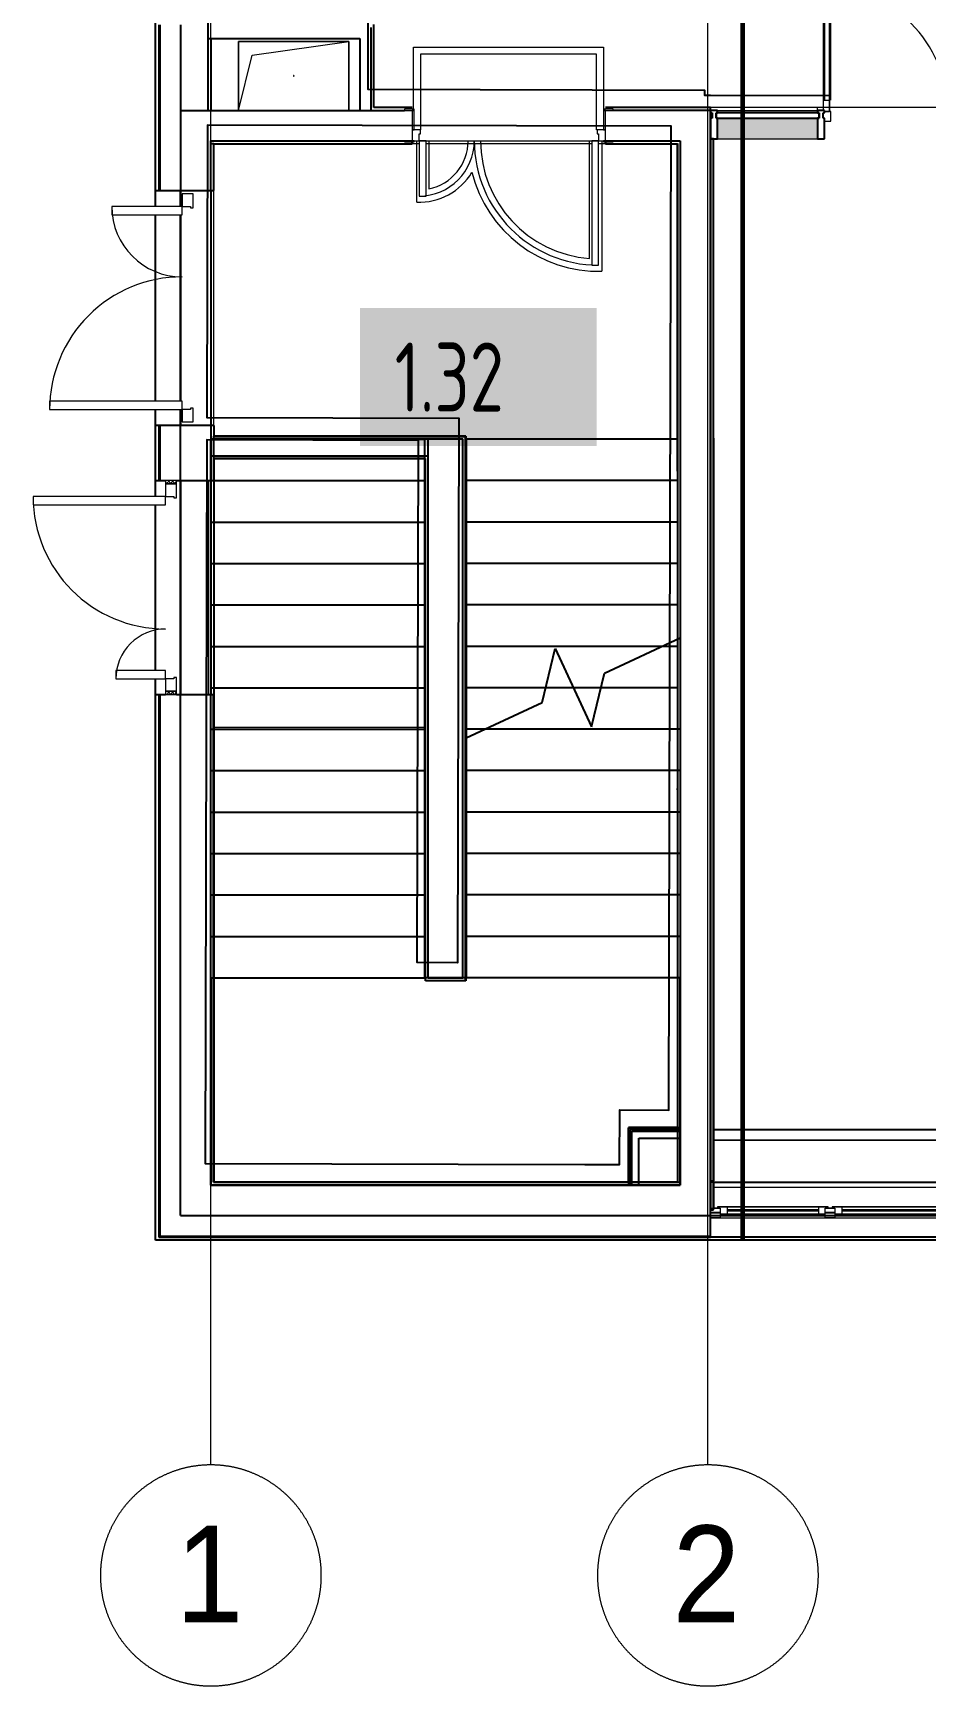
# Model space of a CAD drawing. Header units: millimetres. Extents: x 3914 to 443608, y -156176 to 78197.
# Drawn here: x 25079 to 31546, y -149619 to -137653 of the extents above; entities that cross this region are included whole.
import ezdxf

# ---------------------------------------------------------------- set-up
doc = ezdxf.new("R2010")
doc.units = ezdxf.units.MM
doc.linetypes.add('200_ШТРИХ__ш1_п0_6_', pattern=[160, 100, -60])
doc.linetypes.add('50_200_ШТРИХ_1Т_ш5_п1_п1_', pattern=[700, 500, -100, 0, -100])
for name, color, linetype, lineweight in [('0) клиннинг', 90, 'Continuous', 60), ('A-DETL-GENF', 7, 'Continuous', 9), ('A-DOOR-1', 7, 'Continuous', 5), ('A-DOOR-2', 7, '200_ШТРИХ__ш1_п0_6_', 5), ('A-DOOR-FRAM-2', 7, 'Continuous', 5), ('A-FLOR', 7, 'Continuous', 9), ('A-GENM', 7, 'Continuous', 9), ('A-GLAZ', 7, 'Continuous', 9), ('A-GLAZ-1', 7, 'Continuous', 5), ('A-GLAZ-CURT-1', 7, 'Continuous', 5), ('A-GLAZ-CURT-2', 7, 'Continuous', 25), ('A-GLAZ-CWMG', 7, 'Continuous', 9), ('A-GLAZ-CWMG-1', 7, 'Continuous', 25), ('A-WALL', 7, 'Continuous', 5), ('Оси', 7, 'Continuous', 9), ('Оси-1', 7, '50_200_ШТРИХ_1Т_ш5_п1_п1_', 9)]:
    doc.layers.add(name, color=color, linetype=linetype, lineweight=lineweight)
doc.layers.add('A-DOOR-FRAM-1', color=7, linetype='Continuous', lineweight=5, true_color=0xc0c0c0)
doc.styles.add('Arial', font='arial.ttf', dxfattribs={"width": 0.9, "height": 700})
doc.styles.add('СПДС', font='ГОСТ тип А.ttf', dxfattribs={"width": 0.9})

# ---------------------------------------------------------------- blocks, each defined once
blk = doc.blocks.new('120_Окно_СКБ_2Ст - 120_Окно_СКБ_2Ст 3100х2500 _мал_створка слева_-V51-Объем проектирования 1 этажа')
at = {"layer": 'A-GLAZ'}
for p, q in [((-1550, -127), (-1550, -57)), ((-1550, -57), (-1480, -57)), ((-1480, -57), (-1480, -127)), ((650, -87), (-1480, -87)), ((-1480, -87), (-1480, -127)), ((-1430, -137), (-1430, -87)), ((600, -137), (600, -87)), ((650, -127), (650, -57)), ((650, -57), (720, -57)), ((650, -127), (650, -87)), ((720, -57), (720, -127)), ((1480, -87), (720, -87)), ((720, -87), (720, -127)), ((770, -137), (770, -87)), ((1430, -137), (1430, -87)), ((1480, -127), (1480, -57)), ((1480, -57), (1550, -57)), ((1480, -127), (1480, -87)), ((1550, -57), (1550, -127)), ((-1480, -127), (-1550, -127)), ((-1480, -127), (-1500, -127)), ((-1500, -127), (-1500, -137)), ((-1500, -137), (670, -137)), ((670, -137), (-1500, -137)), ((720, -127), (650, -127)), ((670, -127), (650, -127)), ((670, -137), (670, -127)), ((720, -127), (700, -127)), ((700, -127), (700, -137)), ((700, -137), (1500, -137)), ((1500, -137), (700, -137)), ((1550, -127), (1480, -127)), ((1500, -127), (1480, -127)), ((1500, -137), (1500, -127))]:
    blk.add_line(p, q, dxfattribs=at)
at = {"layer": 'A-GLAZ-1'}
for p, q in [((1550, -57), (-1550, -57)), ((-1430, -107), (600, -107)), ((600, -117), (-1430, -117)), ((770, -107), (1430, -107)), ((1430, -117), (770, -117)), ((-1530, -127), (-1500, -127)), ((670, -127), (700, -127)), ((1500, -127), (1530, -127))]:
    blk.add_line(p, q, dxfattribs=at)
blk = doc.blocks.new('110_Дверь_СКБ_2Ст - Д-1 Лестничная клетка EIS60-24280000-Объем проектирования 1 этажа')
at = {"layer": 'A-DOOR-1'}
for p, q in [((-637.5, 1010), (-637.5, 110)), ((-587.5, 1010), (-637.5, 1010)), ((-587.5, 110), (-587.5, 1010)), ((662.5, 510), (612.5, 510)), ((612.5, 510), (612.5, 110)), ((662.5, 110), (662.5, 510)), ((-637.5, 110), (-587.5, 110)), ((612.5, 110), (662.5, 110))]:
    blk.add_line(p, q, dxfattribs=at)
for centre, radius, start, end in [((-637.5, 110), 900, 0, 90), ((662.5, 110), 400, 90, 180)]:
    blk.add_arc(centre, radius, start, end, dxfattribs=at)
at = {"layer": 'A-DOOR-FRAM-1'}
for p, q in [((-672.5, 118), (-742.5, 118)), ((-742.5, 118), (-742.5, 110)), ((-742.5, 110), (-672.5, 110)), ((-637.5, 110), (-687.5, 110)), ((-687.5, 110), (-687.5, 30)), ((-687.5, 30), (-627.5, 30)), ((-672.5, 30), (-687.5, 30)), ((-687.5, 30), (-687.5, -110)), ((-672.5, 110), (-672.5, 118)), ((-672.5, -110), (-672.5, 30)), ((-637.5, 60), (-637.5, 110)), ((-627.5, 60), (-637.5, 60)), ((-627.5, 30), (-627.5, 60)), ((662.5, 60), (652.5, 60)), ((652.5, 60), (652.5, 30)), ((652.5, 30), (712.5, 30)), ((662.5, 110), (662.5, 60)), ((712.5, 110), (662.5, 110)), ((767.5, 118), (697.5, 118)), ((697.5, 118), (697.5, 110)), ((697.5, 110), (767.5, 110)), ((712.5, 30), (697.5, 30)), ((697.5, 30), (697.5, -110)), ((712.5, 30), (712.5, 110)), ((712.5, -110), (712.5, 30)), ((767.5, 110), (767.5, 118)), ((-672.5, -110), (-742.5, -110)), ((-742.5, -110), (-742.5, -118)), ((-742.5, -118), (-672.5, -118)), ((-687.5, -110), (-672.5, -110)), ((-672.5, -118), (-672.5, -110)), ((697.5, -110), (712.5, -110)), ((767.5, -110), (697.5, -110)), ((697.5, -110), (697.5, -118)), ((697.5, -118), (767.5, -118)), ((767.5, -118), (767.5, -110))]:
    blk.add_line(p, q, dxfattribs=at)
blk = doc.blocks.new('110_Дверь_СКБ_2Ст_Наружная - ДН-1_л__ Двухстворчатая 1350 х3200 _ЛК_ в свету с верхним остеклением 2-22796854-Объем проектирования 1 этажа')
at = {"layer": 'A-DOOR-1'}
for p, q in [((-715.5, 869), (-715.5, -91)), ((-655.5, 869), (-715.5, 869)), ((-655.5, -91), (-655.5, 869)), ((754.5, 419), (694.5, 419)), ((694.5, 419), (694.5, -91)), ((754.5, -91), (754.5, 419)), ((-715.5, -91), (-655.5, -91)), ((694.5, -91), (754.5, -91))]:
    blk.add_line(p, q, dxfattribs=at)
for centre, radius, start, end in [((-715.5, -91), 960, 0, 90), ((754.5, -91), 510, 90, 180)]:
    blk.add_arc(centre, radius, start, end, dxfattribs=at)
at = {"layer": 'A-DOOR-FRAM-1'}
for p, q in [((-715.5, -91), (-805.5, -91)), ((-805.5, -91), (-805.5, -171)), ((-715.5, -151), (-715.5, -91)), ((754.5, -91), (754.5, -151)), ((844.5, -91), (754.5, -91)), ((844.5, -171), (844.5, -91)), ((-805.5, -171), (-705.5, -171)), ((-705.5, -151), (-715.5, -151)), ((-705.5, -171), (-705.5, -151)), ((754.5, -151), (744.5, -151)), ((744.5, -151), (744.5, -171)), ((744.5, -171), (844.5, -171))]:
    blk.add_line(p, q, dxfattribs=at)
blk = doc.blocks.new('110_Дверь_СКБ_2Ст_Наружная - ДН-3_л__ Двухстворчатая 1200 х3200 из подвала EI30-23666533-Объем проектирования 1 этажа')
at = {"layer": 'A-DOOR-2'}
h = blk.add_hatch(dxfattribs=at)
h.set_pattern_fill('FP_165', color=256, style=0, pattern_type=2)
h.set_pattern_definition([(135, (1526.41, 143.685), (-14.14214, -14.14214), []), (225, (1526.41, 143.685), (14.14214, -14.14214), [])])
h.paths.add_polyline_path([(770, -48), (772, -51), (795, -51), (795, 29), (770, 29), (770, -31)])
at = {"layer": 'A-DOOR-FRAM-2'}
h = blk.add_hatch(dxfattribs=at)
h.set_pattern_fill('FP_166', color=256, style=0, pattern_type=2)
h.set_pattern_definition([(45, (-596.384, 143.685), (-14.1421, 14.1421), []), (135, (-596.384, 143.685), (-14.1421, -14.1421), [])])
h.paths.add_polyline_path([(-755, 29), (-755, -51), (-730, -51), (-730, 29)])
at = {"layer": 'A-DOOR-1'}
for p, q in [((680, 989), (620, 989)), ((620, 989), (620, 29)), ((680, 29), (680, 989)), ((-640, 389), (-640, 29)), ((-580, 389), (-640, 389)), ((-580, 29), (-580, 389)), ((-640, 29), (-580, 29)), ((620, 29), (680, 29))]:
    blk.add_line(p, q, dxfattribs=at)
for centre, radius, start, end in [((680, 29), 960, 90, 180), ((-640, 29), 360, 0, 90)]:
    blk.add_arc(centre, radius, start, end, dxfattribs=at)
at = {"layer": 'A-DOOR-FRAM-1'}
for p, q in [((-730, 29), (-755, 29)), ((-755, 29), (-755, -51)), ((-640, 29), (-730, 29)), ((-730, 29), (-730, -51)), ((-730, -51), (-730, 29)), ((-640, -31), (-640, 29)), ((680, 29), (680, -31)), ((770, 29), (680, 29)), ((770, -51), (770, 29)), ((795, 29), (770, 29)), ((770, 29), (770, -51)), ((795, -51), (795, 29)), ((-755, -51), (-730, -51)), ((-730, -51), (-630, -51)), ((-630, -31), (-640, -31)), ((-630, -51), (-630, -31)), ((680, -31), (670, -31)), ((670, -31), (670, -51)), ((670, -51), (770, -51)), ((770, -51), (795, -51))]:
    blk.add_line(p, q, dxfattribs=at)
blk = doc.blocks.new('Прямоугольный импост - Импост структурный с накладкой - 190мм-31924846-Объем проектирования 1 этажа')
at = {"layer": 'A-GLAZ-CWMG-1'}
for p, q in [((-50, 0), (-50, 17)), ((-50, 17), (0, 17)), ((-40, 0), (-50, 0)), ((-40, -40), (-40, 0)), ((0, 0), (-10, 0)), ((-10, 0), (-10, -40)), ((0, 17), (0, 0)), ((-50, -190), (-50, -40)), ((-50, -40), (-40, -40)), ((-10, -40), (0, -40)), ((0, -40), (0, -190)), ((0, -190), (-50, -190))]:
    blk.add_line(p, q, dxfattribs=at)
blk = doc.blocks.new('Дверь_Витражная_остекление_ - ДВН_CОШ в витраже В-6-31924853-Объем проектирования 1 этажа')
at = {"layer": 'A-DETL-GENF'}
for p, q in [((-900, 60), (-855, 60)), ((-855, 60), (-855, -10)), ((900, 60), (855, 60)), ((855, 60), (855, -10)), ((-910, -930), (-910, -17)), ((-910, -17), (-910, -930)), ((-910, -90), (-865, -90)), ((-865, -10), (-900, -10)), ((-865, -10), (-900, -10)), ((-855, -10), (-900, -10)), ((-900, -850), (-900, -90)), ((-865, -930), (-865, -10)), ((-865, -930), (-865, -10)), ((-856, -850), (-856, -90)), ((855, -10), (900, -10)), ((856, -830), (856, -90)), ((865, -10), (900, -10)), ((865, -910), (865, -10)), ((865, -10), (865, -910)), ((900, -10), (865, -10)), ((910, -90), (865, -90)), ((900, -830), (900, -90)), ((910, -910), (910, -17)), ((910, -910), (910, -17)), ((910, -830), (865, -830)), ((-910, -850), (-865, -850)), ((-910, -930), (-865, -930)), ((-910, -930), (-865, -930)), ((910, -910), (865, -910)), ((865, -910), (910, -910))]:
    blk.add_line(p, q, dxfattribs=at)
at = {"layer": 'A-DOOR-1'}
for p, q in [((-910, -930), (-910, -17)), ((910, -910), (910, -17))]:
    blk.add_line(p, q, dxfattribs=at)
for centre, radius, start, end in [((-910, -10), 920, 270, 0), ((910, -10), 900, 180, 270)]:
    blk.add_arc(centre, radius, start, end, dxfattribs=at)
blk = doc.blocks.new('Системная панель - Стекло - 40мм-31924990-Объем проектирования 1 этажа')
at = {"layer": 'A-GLAZ-CURT-1'}
h = blk.add_hatch(dxfattribs=at)
h.set_pattern_fill('FP_188', color=256, style=0, pattern_type=2)
h.set_pattern_definition([(225, (4342.5, 7683), (565.685, -565.685), [400, -1200]), (225, (4742.5, 7883), (565.685, -565.685), [1200, -400]), (225, (3942.5, 8083), (565.685, -565.685), [400, -1200])])
h.paths.add_polyline_path([(372, 40), (-373, 40), (-373, 0), (372, 0), (372, 3)])
at = {"layer": 'A-GLAZ-CURT-2'}
for p, q in [((372, 40), (-373, 40)), ((-373, 40), (-373, 0)), ((-373, 0), (372, 0)), ((372, 0), (372, 40))]:
    blk.add_line(p, q, dxfattribs=at)
blk = doc.blocks.new('Прямоугольный импост - Импост структурный с накладкой - 190мм-23800918-Объем проектирования 1 этажа')
at = {"layer": 'A-GLAZ-CWMG'}
for points in [[(4505, 7883), (4505, 7900), (3780, 7900), (3780, 7883), (4060, 7883)], [(3803, 7693), (4505, 7693), (4505, 7843), (3780, 7843), (3780, 7693)]]:
    blk.add_hatch(color=256, dxfattribs=at).paths.add_polyline_path(points)
for p, q in [((3780, 7900), (4505, 7900)), ((3780, 7693), (4505, 7693))]:
    blk.add_line(p, q, dxfattribs=at)
blk = doc.blocks.new('Прямоугольный импост - Импост структурный с накладкой - 190мм-31924841-Объем проектирования 1 этажа')
at = {"layer": 'A-GLAZ-CWMG-1'}
for p, q in [((-25, 0), (-25, 17)), ((-25, 17), (25, 17)), ((-15, 0), (-25, 0)), ((-15, -40), (-15, 0)), ((25, 0), (15, 0)), ((15, 0), (15, -40)), ((25, 17), (25, 0)), ((-25, -190), (-25, -40)), ((-25, -40), (-15, -40)), ((15, -40), (25, -40)), ((25, -40), (25, -190)), ((25, -190), (-25, -190))]:
    blk.add_line(p, q, dxfattribs=at)
blk = doc.blocks.new('GM_Отверстие прямоугольное _в плите_ - Отверстие-21979368-Объем проектирования 1 этажа')
at = {"layer": 'A-GENM'}
for p, q in [((-400, -250), (-400, 250)), ((-400, 250), (400, 250)), ((400, 250), (-400, 250)), ((-400, 250), (-400, -250)), ((-300, 150), (400, 250)), ((400, 250), (400, -250)), ((400, -250), (400, 250)), ((-400, -250), (-300, 150))]:
    blk.add_line(p, q, dxfattribs=at)
for start, end in [(360, 180), (180, 360)]:
    blk.add_arc((0, 0), 2.5, start, end, dxfattribs=at)
blk = doc.blocks.new('Зашивка приборов отопления17 - Зашивка приборов отопления-33282118-Объем проектирования 1 этажа')
at = {"layer": 'A-WALL'}
for p, q in [((10970, 520), (7910, 520)), ((10970, 445), (7910, 445)), ((7910, 445), (10970, 445)), ((7910, 150), (7910, 140)), ((7910, 105), (10970, 105))]:
    blk.add_line(p, q, dxfattribs=at)
blk = doc.blocks.new('Ось сетки - D8-29747960-Объем проектирования 1 этажа')
at = {"layer": 'Оси-1'}
for start, end in [(360, 180), (180, 360)]:
    blk.add_arc((0, 0), 4, start, end, dxfattribs=at)

msp = doc.modelspace()

# ---------------------------------------------------------------- linework, layer by layer
for p, q in [((25967, -138907.7), (25967, -130732.7)), ((25989, -137592.7), (25989, -138792.7)), ((25994, -137592.7), (25994, -138792.7)), ((25997, -137592.7), (25997, -138792.7)), ((26147, -137592.7), (26147, -138792.7)), ((26347, -138212.7), (26347, -137572.7)), ((27548, -138191.7), (27548, -137591.7)), ((26347, -137692.7), (27447, -137692.7)), ((26367, -137692.7), (26367, -138212.7)), ((27447, -137692.7), (27447, -138212.7)), ((27527, -138212.7), (27527, -137612.7)), ((27547, -138192.7), (27547, -138191.7)), ((27825.2, -138191.7), (27548, -138191.7)), ((27800.2, -138192.7), (27825.2, -138192.7)), ((27825.2, -138192.7), (27825.2, -138191.7)), ((29987, -138191.7), (29225.2, -138191.7)), ((29225.2, -138191.7), (29225.2, -138192.7)), ((29225.2, -138192.7), (29250.2, -138192.7)), ((29987, -138192.7), (29987, -138191.7)), ((29987, -146212.7), (29987, -138192.7)), ((26147, -138212.7), (26347, -138212.7)), ((26347, -138212.7), (27770.2, -138212.7)), ((29987, -138212.7), (29280.2, -138212.7)), ((26367, -138792.7), (26367, -138432.7)), ((26367, -138432.7), (27770.2, -138432.7)), ((27825.2, -138452.7), (27825.2, -138440.7)), ((29225.2, -138440.7), (29225.2, -138452.7)), ((29280.2, -138432.7), (29767, -138432.7)), ((29767, -138432.7), (29767, -145992.7)), ((30007, -138419.7), (29987, -138419.7)), ((29987, -138419.7), (29987, -145962.7)), ((30008, -138422.7), (30007, -138422.7)), ((30008, -145971.7), (30008, -138422.7)), ((26367, -138452.7), (26387, -138452.7)), ((26387, -138452.7), (26387, -138453.7)), ((26388, -138453.7), (26387, -138453.7)), ((26388, -138792.7), (26388, -138453.7)), ((26388, -138453.7), (27825.2, -138453.7)), ((27825.2, -138453.7), (27825.2, -138452.7)), ((29225.2, -138452.7), (29225.2, -138453.7)), ((29225.2, -138453.7), (29746, -138453.7)), ((29746, -140825.3), (29746, -138452.7)), ((29746, -138453.2), (29747, -138453.2)), ((29747, -138453.7), (29746, -138453.7)), ((29747, -138452.7), (29747, -145971.7)), ((25967, -138792.7), (25989, -138792.7)), ((25989, -138792.7), (25997, -138792.7)), ((25997, -138792.7), (26387, -138792.7)), ((26147, -138792.7), (26147, -138907.7)), ((26147, -138907.7), (26147, -138792.7)), ((26367, -138792.7), (26367, -140492.7)), ((26387, -138792.7), (26388, -138792.7)), ((25967, -140317.7), (25967, -138967.7)), ((26147, -138967.7), (26147, -140317.7)), ((26147, -140317.7), (26147, -138967.7)), ((29746, -140087.3), (29747, -140087.3)), ((25967, -141007.7), (25967, -140377.7)), ((26147, -140377.7), (26147, -140492.7)), ((26147, -140492.7), (26147, -140377.7)), ((25989, -140492.7), (25967, -140492.7)), ((25997, -140492.7), (25989, -140492.7)), ((25989, -140492.7), (25989, -140892.7)), ((25994, -140492.7), (25994, -140892.7)), ((25997, -140492.7), (25997, -140892.7)), ((26387, -140492.7), (25997, -140492.7)), ((26147, -140892.7), (26147, -140492.7)), ((26367, -140492.7), (26367, -140892.7)), ((26367, -140592.7), (27917, -140592.7)), ((26367, -144492.7), (26367, -140592.7)), ((28192, -140592.7), (26367, -140592.7)), ((26388, -140492.7), (26387, -140492.7)), ((26387, -140571.7), (26387, -140892.7)), ((28213, -140571.7), (26387, -140571.7)), ((26387, -140572.7), (28192, -140572.7)), ((26388, -140492.7), (26388, -140572.8)), ((26388, -140732.7), (26388, -140572.8)), ((27917, -144492.7), (27917, -140592.7)), ((27942, -144492.7), (27942, -140592.7)), ((28192, -140572.7), (28212, -140572.7)), ((28192, -144492.7), (28192, -140592.7)), ((28212, -144512.7), (28212, -140572.7)), ((28213, -140571.7), (28213, -144513.7)), ((29747, -140592.7), (28217, -140592.7)), ((28217, -140592.7), (28217, -140892.7)), ((29747, -140592.7), (28217, -140592.7)), ((30007, -140584.5), (30007, -145962.7)), ((26367, -140712.7), (27942, -140712.7)), ((26387, -140732.7), (27922, -140732.7)), ((26387, -140733.7), (27921, -140733.7)), ((26388, -140732.7), (26388, -140892.7)), ((26388, -140733.7), (26388, -142677.7)), ((27921, -140733.7), (26388, -140733.7)), ((27921, -142677.7), (27921, -140733.7)), ((27921, -144513.7), (27921, -140733.7)), ((27922, -140733.7), (27922, -140732.7)), ((27922, -144512.7), (27922, -140733.7)), ((29747, -140825.3), (29746, -140825.3)), ((29746, -140825.3), (29746, -143122.7)), ((29746, -140827.7), (29747, -140827.7)), ((25967, -140892.7), (25989, -140892.7)), ((25989, -140892.7), (25997, -140892.7)), ((25997, -140892.7), (26039, -140892.7)), ((26119, -140892.7), (26387, -140892.7)), ((26147, -140892.7), (26147, -142442.7)), ((26147, -142442.7), (26147, -140892.7)), ((26367, -140892.7), (27917, -140892.7)), ((26367, -140892.7), (27917, -140892.7)), ((26367, -140892.7), (26367, -142442.7)), ((26387, -140892.7), (26388, -140892.7)), ((28217, -140892.7), (28217, -141192.7)), ((29747, -140892.7), (28217, -140892.7)), ((29747, -140892.7), (28217, -140892.7)), ((25967, -142267.7), (25967, -141067.7)), ((26367, -141192.7), (27917, -141192.7)), ((26367, -141192.7), (27917, -141192.7)), ((28217, -141192.7), (28217, -141492.7)), ((29747, -141192.7), (28217, -141192.7)), ((29747, -141192.7), (28217, -141192.7)), ((26367, -141492.7), (27917, -141492.7)), ((26367, -141492.7), (27917, -141492.7)), ((28217, -141492.7), (28217, -141792.7)), ((29747, -141492.7), (28217, -141492.7)), ((29747, -141492.7), (28217, -141492.7)), ((26367, -141792.7), (27917, -141792.7)), ((26367, -141792.7), (27917, -141792.7)), ((28217, -141792.7), (28217, -142092.7)), ((29747, -141792.7), (28217, -141792.7)), ((29747, -141792.7), (28217, -141792.7)), ((29218.6, -142287.1), (29767, -142031.4)), ((26367, -142092.7), (27917, -142092.7)), ((26367, -142092.7), (27917, -142092.7)), ((28217, -142092.7), (28217, -142392.7)), ((29635.4, -142092.7), (28217, -142092.7)), ((29635.4, -142092.7), (28217, -142092.7)), ((28765.4, -142498.4), (28859.9, -142109.5)), ((28859.9, -142109.5), (29124.1, -142676)), ((29747, -142092.7), (29635.4, -142092.7)), ((29747, -142092.7), (29635.4, -142092.7)), ((29747, -142092.7), (29635.4, -142092.7)), ((29747, -142092.7), (29635.4, -142092.7)), ((25967, -146392.7), (25967, -142327.7)), ((26367, -142392.7), (27917, -142392.7)), ((26367, -142392.7), (27917, -142392.7)), ((28217, -142392.7), (28217, -142692.7)), ((28791.1, -142392.7), (28217, -142392.7)), ((28791.1, -142392.7), (28217, -142392.7)), ((28992, -142392.7), (28791.1, -142392.7)), ((28992, -142392.7), (28791.1, -142392.7)), ((28992, -142392.7), (28791.1, -142392.7)), ((28992, -142392.7), (28791.1, -142392.7)), ((29192.9, -142392.7), (28992, -142392.7)), ((29192.9, -142392.7), (28992, -142392.7)), ((29124.1, -142676), (29218.6, -142287.1)), ((29747, -142392.7), (29192.9, -142392.7)), ((29747, -142392.7), (29192.9, -142392.7)), ((29747, -142392.7), (29192.9, -142392.7)), ((29747, -142392.7), (29192.9, -142392.7)), ((25989, -142442.7), (25967, -142442.7)), ((25997, -142442.7), (25989, -142442.7)), ((25989, -142442.7), (25989, -146370.7)), ((25994, -142442.7), (25994, -146365.7)), ((26039, -142442.7), (25997, -142442.7)), ((25997, -142442.7), (25997, -146362.7)), ((26387, -142442.7), (26119, -142442.7)), ((26147, -146212.7), (26147, -142442.7)), ((26367, -145992.7), (26367, -142442.7)), ((26387, -145972.7), (26387, -142442.7)), ((26388, -142442.7), (26387, -142442.7)), ((26388, -142442.7), (26388, -145971.7)), ((28217, -142754.1), (28765.4, -142498.4)), ((26367, -142692.7), (27917, -142692.7)), ((26367, -142692.7), (27917, -142692.7)), ((26387, -142692.7), (27917, -142692.7)), ((26387, -142692.7), (27917, -142692.7)), ((26388, -142677.7), (26388, -142692.7)), ((27917, -142692.7), (27921, -142692.7)), ((27917, -142992.7), (27917, -142692.7)), ((27921, -142692.7), (27921, -142677.7)), ((28217, -142692.7), (28217, -142754.1)), ((28348.6, -142692.7), (28217, -142692.7)), ((28348.6, -142692.7), (28217, -142692.7)), ((28217, -142754.1), (28217, -144492.7)), ((28217, -142754.1), (28217, -142992.7)), ((29767, -142692.7), (28348.6, -142692.7)), ((29767, -142692.7), (28348.6, -142692.7)), ((29747, -142692.7), (28348.6, -142692.7)), ((29747, -142692.7), (28348.6, -142692.7)), ((29767, -142692.7), (29767, -144492.7)), ((26367, -142992.7), (27917, -142992.7)), ((26367, -142992.7), (27917, -142992.7)), ((26387, -142992.7), (27917, -142992.7)), ((26387, -142992.7), (27917, -142992.7)), ((27917, -143292.7), (27917, -142992.7)), ((29767, -142992.7), (28217, -142992.7)), ((29767, -142992.7), (28217, -142992.7)), ((28217, -142992.7), (28217, -143292.7)), ((29747, -142992.7), (28217, -142992.7)), ((29747, -142992.7), (28217, -142992.7)), ((29746, -143131.5), (29746, -143122.7)), ((29746, -143122.7), (29747, -143122.7)), ((29747, -143131.5), (29746, -143131.5)), ((29746, -143131.5), (29746, -145577.7)), ((26367, -143292.7), (27917, -143292.7)), ((26367, -143292.7), (27917, -143292.7)), ((26387, -143292.7), (27917, -143292.7)), ((26387, -143292.7), (27917, -143292.7)), ((27917, -143592.7), (27917, -143292.7)), ((29767, -143292.7), (28217, -143292.7)), ((29767, -143292.7), (28217, -143292.7)), ((28217, -143292.7), (28217, -143592.7)), ((29747, -143292.7), (28217, -143292.7)), ((29747, -143292.7), (28217, -143292.7)), ((26367, -143592.7), (27917, -143592.7)), ((26367, -143592.7), (27917, -143592.7)), ((26387, -143592.7), (27917, -143592.7)), ((26387, -143592.7), (27917, -143592.7)), ((27917, -143892.7), (27917, -143592.7)), ((29767, -143592.7), (28217, -143592.7)), ((29767, -143592.7), (28217, -143592.7)), ((28217, -143592.7), (28217, -143892.7)), ((29747, -143592.7), (28217, -143592.7)), ((29747, -143592.7), (28217, -143592.7)), ((26367, -143892.7), (27917, -143892.7)), ((26367, -143892.7), (27917, -143892.7)), ((26387, -143892.7), (27917, -143892.7)), ((26387, -143892.7), (27917, -143892.7)), ((27917, -144192.7), (27917, -143892.7)), ((29767, -143892.7), (28217, -143892.7)), ((29767, -143892.7), (28217, -143892.7)), ((28217, -143892.7), (28217, -144192.7)), ((29747, -143892.7), (28217, -143892.7)), ((29747, -143892.7), (28217, -143892.7)), ((26367, -144192.7), (27917, -144192.7)), ((26367, -144192.7), (27917, -144192.7)), ((26387, -144192.7), (27917, -144192.7)), ((26387, -144192.7), (27917, -144192.7)), ((27917, -144492.7), (27917, -144192.7)), ((29767, -144192.7), (28217, -144192.7)), ((29767, -144192.7), (28217, -144192.7)), ((28217, -144192.7), (28217, -144492.7)), ((29747, -144192.7), (28217, -144192.7)), ((29747, -144192.7), (28217, -144192.7)), ((26367, -144492.7), (26367, -145992.7)), ((26367, -144492.7), (27917, -144492.7)), ((26367, -144492.7), (27917, -144492.7)), ((26387, -144492.7), (27917, -144492.7)), ((26387, -144492.7), (27917, -144492.7)), ((28217, -144492.7), (27917, -144492.7)), ((27922, -144492.7), (27917, -144492.7)), ((28213, -144513.7), (27921, -144513.7)), ((27922, -144512.7), (28212, -144512.7)), ((27942, -144492.7), (28192, -144492.7)), ((28217, -144492.7), (28212, -144492.7)), ((29767, -144492.7), (28217, -144492.7)), ((29767, -144492.7), (28217, -144492.7)), ((29747, -144492.7), (28217, -144492.7)), ((29747, -144492.7), (28217, -144492.7)), ((29767, -145992.7), (29767, -144492.7)), ((29391, -145576.7), (29391, -145972.7)), ((29747, -145576.7), (29391, -145576.7)), ((29392, -145972.7), (29392, -145577.7)), ((29392, -145577.7), (29747, -145577.7)), ((29404.5, -145590.2), (29767, -145590.2)), ((29404.5, -145992.7), (29404.5, -145590.2)), ((29747, -145601.7), (29417, -145601.7)), ((29417, -145601.7), (29417, -145602.7)), ((29417, -145992.7), (29417, -145602.7)), ((29417, -145602.7), (29747, -145602.7)), ((29767, -145577.7), (29747, -145577.7)), ((29747, -145602.7), (29767, -145602.7)), ((30008, -145591.7), (33066, -145591.7)), ((33066, -145592.7), (30008, -145592.7)), ((29467, -145652.7), (29767, -145652.7)), ((29467, -145992.7), (29467, -145652.7)), ((26387, -145972.7), (26388, -145972.7)), ((29392, -145971.7), (26388, -145971.7)), ((26388, -145971.7), (26388, -145972.7)), ((26388, -145972.7), (29767, -145972.7)), ((26388, -145972.7), (29392, -145972.7)), ((29138, -145971.7), (29138, -145972.7)), ((29747, -145971.7), (29138, -145971.7)), ((29138, -145972.7), (29392, -145972.7)), ((29392, -145972.7), (29392, -145992.7)), ((29392, -145972.7), (29747, -145972.7)), ((29747, -145972.7), (29747, -145971.7)), ((29987, -145962.7), (30007, -145962.7)), ((29987, -145972.7), (29987, -146172.7)), ((30007, -145972.7), (29987, -145972.7)), ((30007, -145971.7), (30008, -145971.7)), ((30007, -146172.7), (30007, -145972.7)), ((30007, -145972.7), (30007, -146160.7)), ((30008, -145972.7), (30008, -145973.7)), ((30008, -146160.7), (30008, -145973.7)), ((33067, -145973.7), (30008, -145973.7)), ((29767, -145992.7), (26367, -145992.7)), ((26367, -145992.7), (29767, -145992.7)), ((26147, -146212.7), (33087, -146212.7)), ((29987, -146172.7), (30007, -146172.7)), ((30057, -146192.7), (29987, -146192.7)), ((29987, -146362.7), (29987, -146212.7)), ((30007, -146160.7), (30008, -146160.7)), ((30887, -146192.7), (30817, -146192.7)), ((98537, -146392.7), (25967, -146392.7)), ((25989, -146370.7), (29987, -146370.7)), ((25994, -146365.7), (29987, -146365.7)), ((25997, -146362.7), (29987, -146362.7)), ((29987, -146370.7), (29987, -146362.7)), ((33087, -146370.7), (29987, -146370.7))]:
    msp.add_line(p, q)
at = {"flags": 128}
msp.add_lwpolyline([(27504.3, -137459.3), (27502.9, -138059.3), (29941.9, -138065), (29941.8, -138103), (29984.8, -138103.1), (30856, -138105.1)], dxfattribs=at)
msp.add_lwpolyline([(29693.5, -141178.9), (29694.5, -141178.9), (29694.6, -141176.5), (29693.6, -141176.5), (29700.2, -138326.4), (26342.3, -138318.5), (26337.3, -140436.5), (28162.3, -140440.8), (28153, -144382.8), (27861, -144382.1), (27869.9, -140602.1), (26336.9, -140598.5), (26324.6, -145836.5), (29074.6, -145843), (29327.6, -145843.6), (29328.5, -145448.6), (29683.5, -145449.4)], close=True, dxfattribs=at)
at = {"layer": '0) клиннинг'}
msp.add_lwpolyline([(30217, -118762.7), (30217, -146392.7)], dxfattribs=at)
at = {"layer": 'A-FLOR'}
for p, q in [((27547, -138191.7), (27547, -137592.7)), ((27835.5, -137754.4), (29210.8, -137754.4)), ((27835.5, -138204.7), (27835.5, -137754.4)), ((29160.8, -137804.4), (27885.5, -137804.4)), ((27885.5, -137804.4), (27885.5, -138354.4)), ((29160.8, -138354.4), (29160.8, -137804.4)), ((29210.8, -137754.4), (29210.8, -138204.7)), ((27800.2, -138192.7), (27547, -138192.7)), ((27800.2, -138204.7), (27800.2, -138192.7)), ((41997, -138192.7), (29250.2, -138192.7)), ((29250.2, -138192.7), (29250.2, -138204.7)), ((30762, -138212.7), (30762, -138192.7)), ((27858.3, -138877.4), (27858.3, -138432.7)), ((27875.2, -138432.1), (27945.3, -138432.1)), ((27875.2, -138432.7), (29157.6, -138432.7)), ((27945.3, -138432.1), (27945.3, -138780.8)), ((28230.2, -138432.7), (28320.2, -138432.7)), ((29108.6, -139285.1), (29108.6, -138432.1)), ((29108.6, -138432.1), (29175.2, -138432.1)), ((29165.2, -138354.4), (29160.8, -138354.4)), ((29198.6, -138432.7), (29198.6, -139377.5)), ((30007, -140584.5), (30007, -138419.7)), ((30062.6, -138419.7), (30762, -138419.7)), ((26387, -138452.7), (27875.2, -138452.7)), ((26387, -138453.7), (26387, -140571.7)), ((27925.2, -138452.7), (29125.2, -138452.7)), ((29175.2, -138452.7), (29196.4, -138452.7)), ((29198.6, -138452.7), (29747, -138452.7)), ((29747, -140592.7), (28212, -140592.7)), ((30007, -145590), (30007, -140585.3)), ((26387.5, -142677.7), (26387.5, -140733.2)), ((26387.5, -140733.2), (27922.5, -140733.2)), ((26347, -140892.7), (26347, -142442.7)), ((26387.5, -142677.7), (27922, -142677.7)), ((33067, -145667.7), (30007, -145667.7)), ((29987, -145972.7), (29987, -145962.7)), ((30007, -145962.7), (30007, -145972.7)), ((30007, -145972.7), (33067, -145972.7))]:
    msp.add_line(p, q, dxfattribs=at)
for centre, radius, start, end in [((27875.2, -138432.7), 355, 281.38448, 0), ((27875.2, -138432.7), 355, 281.38448, 0), ((29175.2, -138432.7), 855, 180, 265.5304), ((29175.2, -138432.7), 855, 180, 265.5304), ((27875.2, -138432.7), 445, 267.81908, 329.31464), ((27875.2, -138432.7), 445, 267.81908, 329.31464), ((29175.2, -138432.7), 945, 193.90489, 271.41706), ((29175.2, -138432.7), 945, 193.90489, 271.41706)]:
    msp.add_arc(centre, radius, start, end, dxfattribs=at)
at = {"layer": 'Оси'}
for points in [[(29967, -148019), (29967, -143019), (29967, -123714.7), (29967, -118714.7)], [(26367, -148019), (26367, -143019), (26367, -135732.7), (26367, -130732.7)]]:
    msp.add_lwpolyline(points, dxfattribs=at)

# ---------------------------------------------------------------- block references
for name, p, rotation in [('Дверь_Витражная_остекление_ - ДВН_CОШ в витраже В-6-31924853-Объем проектирования 1 этажа', (31712, -138229.7), 180), ('110_Дверь_СКБ_2Ст - Д-1 Лестничная клетка EIS60-24280000-Объем проектирования 1 этажа', (28537.7, -138322.7), 180), ('Системная панель - Стекло - 40мм-31924990-Объем проектирования 1 этажа', (30399.5, -138229.7), 180), ('110_Дверь_СКБ_2Ст_Наружная - ДН-1_л__ Двухстворчатая 1350 х3200 _ЛК_ в свету с верхним остеклением 2-22796854-Объем проектирования 1 этажа', (26068, -139662.2), 89.99999999999991), ('110_Дверь_СКБ_2Ст_Наружная - ДН-3_л__ Двухстворчатая 1200 х3200 из подвала EI30-23666533-Объем проектирования 1 этажа', (26068, -141687.2), 89.99999999999991)]:
    msp.add_blockref(name, p, dxfattribs=dict(rotation=rotation))
for name, p in [('GM_Отверстие прямоугольное _в плите_ - Отверстие-21979368-Объем проектирования 1 этажа', (26967, -137962.7)), ('Прямоугольный импост - Импост структурный с накладкой - 190мм-23800918-Объем проектирования 1 этажа', (26257, -146112.7)), ('Зашивка приборов отопления17 - Зашивка приборов отопления-33282118-Объем проектирования 1 этажа', (22097, -146112.7))]:
    msp.add_blockref(name, p)
at = {"extrusion": (0, 0, -1)}
for name, p in [('Прямоугольный импост - Импост структурный с накладкой - 190мм-31924846-Объем проектирования 1 этажа', (-29987, -138229.7)), ('Прямоугольный импост - Импост структурный с накладкой - 190мм-31924841-Объем проектирования 1 этажа', (-30787, -138229.7))]:
    msp.add_blockref(name, p, dxfattribs=at)
at = {"color": 3, "rotation": 180}
msp.add_blockref('120_Окно_СКБ_2Ст - 120_Окно_СКБ_2Ст 3100х2500 _мал_створка слева_-V51-Объем проектирования 1 этажа', (31537, -146287.7), dxfattribs=at)
at = {"layer": 'Оси-1', "xscale": 199.9999999999999, "yscale": 199.9999999999999, "zscale": 199.9999999999999}
for p in [(26367, -148819), (29967, -148819)]:
    msp.add_blockref('Ось сетки - D8-29747960-Объем проектирования 1 этажа', p, dxfattribs=at)

# ---------------------------------------------------------------- texts
at = {"insert": (27698.2, -139893.3), "char_height": 500, "width": 1212.151, "attachment_point": 1, "style": 'СПДС', "bg_fill": 1, "box_fill_scale": 1.5, "bg_fill_color": 7, "bg_fill_true_color": 16777215, "bg_fill_transparency": 0}
msp.add_mtext('1.32', dxfattribs=at)
at = {"layer": 'Оси', "char_height": 700, "width": 606.076, "attachment_point": 1, "style": 'Arial'}
for s, insert in [('\\fArial|b0|i0|c204|p34|;\\W.9;1', (26112, -148457.7)), ('\\fArial|b0|i0|c204|p34|;\\W.9;2', (29712, -148457.7))]:
    msp.add_mtext(s, dxfattribs=dict(at, insert=insert))

doc.saveas('drawing.dxf')
